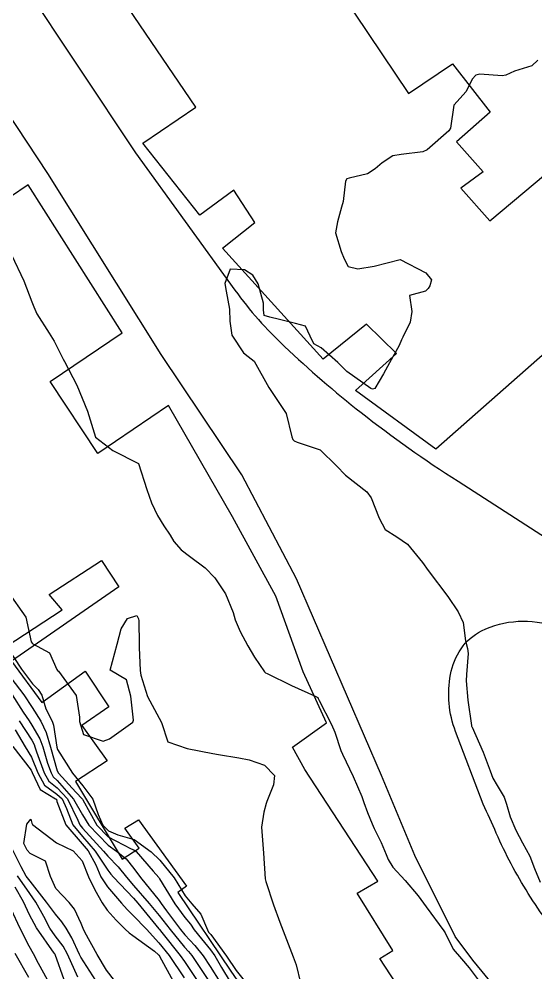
# Model space of a CAD drawing. Header units: metres. Extents: x 298520 to 308411, y 7433745 to 7450750.
# Drawn here: x 305434.7 to 305474.6, y 7436428 to 7436501.8 of the extents above; entities that cross this region are included whole.
import ezdxf

# ---------------------------------------------------------------- set-up
doc = ezdxf.new("R2010")
doc.units = ezdxf.units.M
doc.header["$LTSCALE"] = 10
for name, color, linetype in [('Curvas de Nivel 1m', 11, 'Continuous'), ('Curvas de Nivel 5m', 15, 'Continuous'), ('Edificações', 30, 'Continuous'), ('Vias Primárias', 230, 'Continuous')]:
    doc.layers.add(name, color=color, linetype=linetype)

msp = doc.modelspace()

# ---------------------------------------------------------------- linework, layer by layer
at = {"layer": 'Curvas de Nivel 1m', "flags": 128}
for points, elevation in [([(305474.769, 7436498.585), (305474.294, 7436498.153), (305472.953, 7436497.744), (305472.286, 7436497.427), (305471.997, 7436497.382), (305470.287, 7436497.525), (305469.965, 7436497.434), (305469.693, 7436497.116), (305469.217, 7436496.177), (305468.263, 7436495.13), (305468.017, 7436493.352), (305467.872, 7436493.135), (305466.218, 7436491.66), (305465.867, 7436491.513), (305464.214, 7436491.31), (305463.548, 7436491.19), (305462.742, 7436490.665), (305462.198, 7436490.201), (305461.599, 7436489.808), (305460.187, 7436489.471), (305460.003, 7436489.415), (305459.914, 7436489.233), (305459.718, 7436487.684), (305459.592, 7436487.236), (305459.28, 7436486.11), (305459.141, 7436485.24), (305459.557, 7436483.8), (305459.813, 7436483.233), (305460.107, 7436482.653), (305460.868, 7436482.46), (305462.108, 7436482.676), (305464.113, 7436483.18), (305466.103, 7436482.159), (305466.555, 7436481.611), (305466.413, 7436481.155), (305466.3, 7436480.947), (305466.087, 7436480.737), (305464.858, 7436480.395), (305465.016, 7436479.17), (305464.892, 7436478.335), (305464.329, 7436477.177), (305464.241, 7436476.977), (305464.037, 7436476.539), (305463.313, 7436475.191), (305462.848, 7436474.36), (305462.161, 7436473.207), (305461.993, 7436473.17), (305461.856, 7436473.211), (305460.012, 7436474.52), (305459.299, 7436475.237), (305458.034, 7436476.346), (305457.451, 7436476.672), (305457.168, 7436477.263), (305456.806, 7436478.024), (305456.052, 7436478.235), (305454.794, 7436478.554), (305454.057, 7436478.731), (305453.613, 7436478.861), (305453.562, 7436479.308), (305453.565, 7436479.813), (305453.16, 7436481.314), (305452.75, 7436481.971), (305452.104, 7436482.392), (305450.995, 7436482.45), (305450.579, 7436481.345), (305450.684, 7436480.744), (305450.956, 7436479.341), (305450.964, 7436478.431), (305451.133, 7436477.339), (305452.029, 7436475.976), (305452.394, 7436475.692), (305452.853, 7436475.318), (305453.993, 7436473.3), (305455.314, 7436471.287), (305455.756, 7436469.481), (305455.841, 7436469.281), (305455.951, 7436469.173), (305456.158, 7436469.069), (305457.941, 7436468.462), (305459.206, 7436467.237), (305459.916, 7436466.511), (305461.545, 7436465.214), (305461.896, 7436464.752), (305462.493, 7436463.201), (305462.98, 7436462.309), (305463.859, 7436461.744), (305464.686, 7436461.172), (305465.839, 7436459.753), (305466.277, 7436459.156), (305467.803, 7436457.14), (305468.615, 7436455.951), (305469, 7436455.122), (305469.18, 7436453.701), (305469.327, 7436453.116), (305469.369, 7436452.736), (305469.246, 7436451.117), (305469.231, 7436450.62), (305469.364, 7436449.115), (305469.623, 7436447.172), (305469.636, 7436447.111), (305469.651, 7436447.079), (305469.682, 7436447.027), (305470.543, 7436445.101), (305471.068, 7436443.669), (305471.276, 7436443.094), (305471.627, 7436442.512), (305472.168, 7436441.631), (305472.345, 7436441.079), (305472.63, 7436440.102), (305473.056, 7436439.068), (305473.579, 7436438.103), (305474.145, 7436437.054), (305474.501, 7436436.103), (305474.947, 7436435.046)], 716), ([(305434.113, 7436483.54), (305435.064, 7436481.53), (305435.68, 7436479.921), (305435.822, 7436479.523), (305436.065, 7436478.981), (305437.01, 7436477.505), (305437.41, 7436476.873), (305438.024, 7436475.637), (305438.095, 7436475.489), (305438.199, 7436475.309), (305439.161, 7436473.478), (305439.973, 7436471.47), (305440.606, 7436469.463), (305441.938, 7436468.424), (305443.923, 7436467.42), (305444.563, 7436465.413), (305444.924, 7436464.373), (305445.38, 7436463.405), (305445.865, 7436462.611), (305446.353, 7436461.888), (305446.646, 7436461.388), (305447.2, 7436460.733), (305447.842, 7436460.243), (305449.06, 7436459.358), (305449.821, 7436458.585), (305450.639, 7436457.342), (305451.218, 7436455.907), (305451.377, 7436455.334), (305451.769, 7436454.421), (305452.355, 7436453.321), (305452.867, 7436452.436), (305453.642, 7436451.301), (305453.691, 7436451.259), (305453.732, 7436451.239), (305453.85, 7436451.18), (305455.723, 7436450.261), (305457.521, 7436449.456), (305457.714, 7436449.363), (305457.771, 7436449.317), (305457.803, 7436449.259), (305457.869, 7436449.099), (305458.829, 7436447.243), (305459.091, 7436446.653), (305459.551, 7436445.232), (305459.659, 7436444.941), (305460.492, 7436443.221), (305461.157, 7436441.676), (305461.32, 7436441.213), (305461.605, 7436440.428), (305461.959, 7436439.567), (305462.121, 7436439.202), (305462.649, 7436438.121), (305463.045, 7436437.188), (305463.187, 7436436.813), (305463.553, 7436436.208), (305464.514, 7436435.17), (305465.525, 7436433.992), (305466.123, 7436433.154), (305467.494, 7436431.284), (305467.562, 7436431.208), (305467.605, 7436431.138), (305468.231, 7436429.88), (305468.855, 7436429.119), (305469.463, 7436428.416), (305470.462, 7436427.1)], 717), ([(305433.803, 7436457.54), (305435.208, 7436455.526), (305435.638, 7436453.638), (305435.7, 7436453.521), (305435.752, 7436453.468), (305437.032, 7436452.786), (305437.609, 7436451.492), (305437.665, 7436451.424), (305437.732, 7436451.366), (305439.101, 7436449.476), (305439.347, 7436447.815), (305439.346, 7436447.473), (305439.673, 7436446.457), (305441.181, 7436445.941), (305441.67, 7436446.127), (305443.469, 7436447.423), (305443.521, 7436447.586), (305443.326, 7436449.426), (305442.988, 7436450.694), (305441.733, 7436451.45), (305442.255, 7436453.442), (305442.571, 7436454.638), (305443.053, 7436455.431), (305443.785, 7436455.671), (305443.925, 7436455.419), (305443.943, 7436455.255), (305443.977, 7436453.418), (305443.976, 7436453.192), (305444.037, 7436451.417), (305444.09, 7436451.056), (305444.623, 7436449.411), (305445.683, 7436447.4), (305446.169, 7436445.894), (305447.663, 7436445.38), (305449.657, 7436444.986), (305450.088, 7436444.914), (305451.653, 7436444.663), (305452.452, 7436444.517), (305453.645, 7436444.103), (305454.421, 7436443.292), (305454.332, 7436442.587), (305453.823, 7436441.298), (305453.778, 7436441.132), (305453.605, 7436440.47), (305453.425, 7436439.303), (305453.563, 7436437.3), (305453.697, 7436435.298), (305453.738, 7436435.1), (305454.341, 7436433.292), (305454.832, 7436431.954), (305455.093, 7436431.284), (305455.483, 7436430.28), (305455.873, 7436429.276), (305456.083, 7436428.654), (305456.42, 7436427.27)], 718), ([(305433.75, 7436453.257), (305434.871, 7436451.529), (305435.722, 7436450.391), (305436.157, 7436449.953), (305436.452, 7436449.509), (305436.757, 7436448.444), (305437.246, 7436447.497), (305437.362, 7436447.178), (305437.61, 7436445.491), (305437.66, 7436445.305), (305438.808, 7436443.478), (305439.623, 7436442.496), (305440.383, 7436441.462), (305440.789, 7436440.27), (305441.17, 7436439.454), (305441.587, 7436439.031), (305442.318, 7436438.702), (305443.577, 7436438.337), (305444.897, 7436437.407), (305445.556, 7436436.745), (305446.665, 7436435.389), (305447.522, 7436434.001), (305448.044, 7436433.372), (305448.729, 7436432.586), (305449.24, 7436431.354), (305449.334, 7436431.195), (305449.49, 7436431.008), (305450.71, 7436429.338), (305451.456, 7436428.234), (305452.191, 7436427.319)], 719), ([(305434.154, 7436449.536), (305435.016, 7436448.204), (305435.459, 7436447.522), (305435.68, 7436447.2), (305436.302, 7436446.143), (305436.514, 7436445.507), (305436.897, 7436444.248), (305437.158, 7436443.497), (305437.328, 7436443.192), (305437.627, 7436442.903), (305438.906, 7436441.477), (305439.601, 7436440.258), (305440.078, 7436439.465), (305441.57, 7436437.924), (305442.225, 7436437.44), (305442.974, 7436436.845), (305443.55, 7436436.112), (305444.079, 7436435.415), (305445.516, 7436433.631), (305445.679, 7436433.398), (305446.077, 7436432.824), (305447.148, 7436431.383), (305447.489, 7436430.985), (305448.276, 7436430.163), (305448.916, 7436429.358), (305449.461, 7436428.542), (305450.185, 7436427.343)], 721), ([(305434.691, 7436447.53), (305435.668, 7436446.036), (305435.852, 7436445.705), (305435.915, 7436445.516), (305436.042, 7436445.129), (305436.636, 7436443.505), (305436.992, 7436442.865), (305437.621, 7436442.334), (305438.424, 7436441.482), (305439.224, 7436439.846), (305439.395, 7436439.472), (305439.589, 7436439.223), (305441.203, 7436437.454), (305441.559, 7436437.06), (305442.34, 7436436.228), (305443.001, 7436435.428), (305443.533, 7436434.79), (305444.748, 7436433.408), (305445.504, 7436432.484), (305446.357, 7436431.391), (305447.479, 7436430.024), (305447.783, 7436429.682), (305448.026, 7436429.372), (305449.276, 7436427.522)], 722), ([(305434.382, 7436446.826), (305435.169, 7436445.525), (305435.651, 7436444.706), (305436.139, 7436443.512), (305436.658, 7436442.54), (305437.617, 7436441.858), (305438.016, 7436441.486), (305438.352, 7436440.736), (305438.855, 7436439.477), (305439.58, 7436438.592), (305440.563, 7436437.46), (305441.548, 7436435.971), (305441.766, 7436435.667), (305441.973, 7436435.444), (305443.519, 7436433.804), (305443.864, 7436433.416), (305445.493, 7436431.45), (305445.534, 7436431.4), (305445.724, 7436431.164), (305447.132, 7436429.383), (305447.466, 7436428.919), (305448.494, 7436427.364)], 723), ([(305434.216, 7436445.534), (305435.636, 7436443.71), (305435.71, 7436443.519), (305436.321, 7436442.21), (305437.497, 7436441.492), (305437.579, 7436441.457), (305437.611, 7436441.299), (305438.302, 7436439.483), (305439.571, 7436438.003), (305440.04, 7436437.465), (305440.626, 7436436.385), (305441.017, 7436435.455), (305441.531, 7436434.68), (305442.599, 7436433.434), (305443.03, 7436432.949), (305443.503, 7436432.471), (305444.522, 7436431.41), (305445.483, 7436430.372), (305446.28, 7436429.392), (305447.447, 7436427.656)], 724), ([(305440.614, 7436427.458), (305439.47, 7436429.246), (305439.363, 7436429.472), (305438.764, 7436430.759), (305438.333, 7436431.487), (305437.987, 7436431.981), (305437.504, 7436432.585), (305436.806, 7436433.507), (305435.537, 7436435.118), (305435.243, 7436435.523), (305434.852, 7436436.225), (305434.201, 7436437.534)], 724), ([(305439.223, 7436427.697), (305438.429, 7436429.486), (305438.095, 7436430.106), (305437.487, 7436430.907), (305437.072, 7436431.504), (305436.612, 7436432.399), (305435.988, 7436433.515), (305435.523, 7436434.169), (305434.568, 7436435.53)], 723), ([(305438.175, 7436427.489), (305437.472, 7436429.455), (305437.455, 7436429.5), (305437.405, 7436429.57), (305436.048, 7436431.514), (305435.503, 7436432.528), (305435.045, 7436433.525), (305434.396, 7436434.665)], 722), ([(305436.88, 7436427.506), (305436.199, 7436428.775), (305435.805, 7436429.517), (305435.479, 7436430.108), (305434.751, 7436431.527), (305434.118, 7436432.922)], 721)]:
    msp.add_lwpolyline(points, dxfattribs=dict(at, elevation=elevation))
at = {"layer": 'Curvas de Nivel 5m', "flags": 128}
for points, elevation in [([(305433.73, 7436451.29), (305435.051, 7436449.527), (305435.698, 7436448.547), (305436.362, 7436447.51), (305436.791, 7436446.621), (305437.111, 7436445.498), (305437.636, 7436443.667), (305437.731, 7436443.489), (305439.085, 7436442.009), (305439.58, 7436441.47), (305439.612, 7436441.425), (305440.69, 7436439.459), (305441.58, 7436438.558), (305443.356, 7436437.633), (305443.565, 7436437.547), (305443.735, 7436437.418), (305445.041, 7436435.912), (305445.474, 7436435.401), (305445.541, 7436435.301), (305446.709, 7436433.388), (305447.502, 7436432.309), (305447.92, 7436431.797), (305448.227, 7436431.369), (305448.789, 7436430.664), (305449.478, 7436429.826), (305449.805, 7436429.347), (305450.336, 7436428.465), (305450.996, 7436427.334)], 720), ([(305442.05, 7436427.441), (305441.455, 7436428.238), (305440.711, 7436429.458), (305439.779, 7436431.178), (305439.639, 7436431.469), (305439.497, 7436431.867), (305438.985, 7436432.955), (305438.56, 7436433.484), (305437.529, 7436434.552), (305437.108, 7436435.497), (305436.721, 7436436.669), (305435.56, 7436437.265), (305435.322, 7436437.522), (305435.05, 7436438.046), (305435.279, 7436439.523), (305435.597, 7436439.911), (305435.683, 7436439.608), (305435.732, 7436439.518), (305437.572, 7436438.1), (305438.865, 7436437.477), (305439.555, 7436436.71), (305440.061, 7436435.465), (305440.534, 7436434.454), (305441.119, 7436433.454), (305441.507, 7436432.896), (305442.178, 7436432.119), (305442.877, 7436431.429), (305443.197, 7436431.131), (305443.488, 7436430.926), (305445.151, 7436429.728), (305445.473, 7436429.434), (305445.502, 7436429.4), (305445.549, 7436429.322), (305446.582, 7436427.389)], 725), ([(305435.445, 7436427.674), (305434.378, 7436429.531)], 720)]:
    msp.add_lwpolyline(points, dxfattribs=dict(at, elevation=elevation))
at = {"layer": 'Edificações'}
for points in [[(305456.487, 7436508.398), (305464.775, 7436496.016), (305468.173, 7436498.305), (305471.075, 7436494.565), (305468.48, 7436492.278), (305470.541, 7436489.954), (305468.824, 7436488.696), (305471.039, 7436486.172), (305477.105, 7436491.241)], [(305484.856, 7436484.37), (305466.874, 7436468.524), (305460.688, 7436473.066), (305463.838, 7436475.908), (305461.523, 7436478.183), (305458.18, 7436475.491), (305450.397, 7436484.071), (305452.901, 7436486.042), (305451.268, 7436488.555), (305448.649, 7436486.622), (305444.244, 7436492.169), (305448.342, 7436494.974), (305441.013, 7436505.794)], [(305469.412, 7436418.671), (305462.544, 7436429.147), (305463.554, 7436429.779), (305460.816, 7436434.193), (305462.402, 7436435.121), (305456.765, 7436443.765), (305455.813, 7436445.497), (305458.426, 7436447.365), (305456.638, 7436451.304), (305454.52, 7436457.154), (305451.175, 7436463.294), (305446.235, 7436471.899), (305440.769, 7436468.201), (305437.095, 7436473.768), (305442.653, 7436477.523), (305435.403, 7436488.955), (305429.911, 7436485.245)], [(305433.684, 7436453.266), (305438.028, 7436456.106), (305437.027, 7436457.289), (305441.055, 7436459.923), (305442.402, 7436457.876), (305434.112, 7436452.147), (305436.454, 7436448.939), (305439.808, 7436451.372), (305441.626, 7436448.613), (305439.538, 7436447.17), (305441.492, 7436444.439), (305439.057, 7436442.835), (305442.651, 7436436.833), (305443.966, 7436437.691), (305442.866, 7436439.219), (305443.912, 7436439.862), (305447.617, 7436434.736), (305446.946, 7436434.253), (305451.055, 7436428.181), (305454.034, 7436423.835)]]:
    msp.add_lwpolyline(points, dxfattribs=at)
at = {"layer": 'Vias Primárias'}
for points in [[(305397.146, 7436563.001), (305413.12, 7436538.333), (305425.48, 7436519.375), (305434.986, 7436504.554), (305443.684, 7436491.427), (305451.368, 7436480.814, 0.047035), (305455.189, 7436476.463, 0.022367), (305461.118, 7436471.352, 0.024434), (305468.595, 7436466.039), (305483.054, 7436456.717), (305490.109, 7436451.741), (305496.1, 7436446.807), (305506.816, 7436436.953), (305518.35, 7436425.499)], [(305486.06, 7436419.781), (305477.235, 7436429.848, -0.040275), (305474.022, 7436434.169, -0.035779), (305471.551, 7436438.833, 0.003506), (305470.536, 7436441.089), (305468.406, 7436446.693, -0.13811), (305468.013, 7436451.105, -0.102184), (305468.832, 7436453.099, -0.1305), (305470.402, 7436454.472, -0.203588), (305476.13, 7436454.799, -0.05327), (305481.661, 7436452.12, -0.03866), (305487.519, 7436447.805), (305492.106, 7436444.294), (305505.27, 7436431.86), (305514.342, 7436422.917)]]:
    msp.add_lwpolyline(points, format="xyb", dxfattribs=at)
msp.add_lwpolyline([(305477.754, 7436419.28), (305469.747, 7436429.033), (305468.374, 7436430.848), (305465.264, 7436437.101), (305462.676, 7436443.299), (305456.127, 7436458.501), (305451.885, 7436466.536), (305445.658, 7436475.839), (305436.925, 7436489.825), (305425.65, 7436506.884), (305416.024, 7436521.673), (305405.715, 7436538.161), (305398.116, 7436549.803)], dxfattribs=at)

doc.saveas('drawing.dxf')
